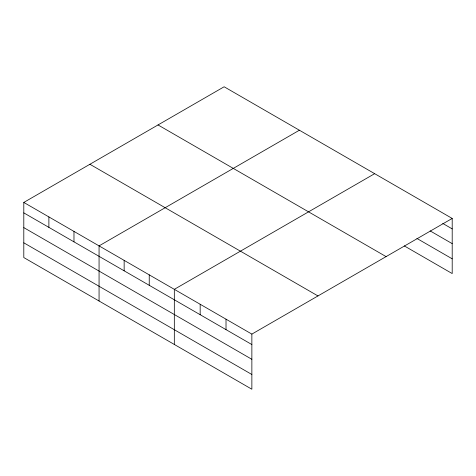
<?xml version="1.0" encoding="UTF-8"?>
<svg xmlns="http://www.w3.org/2000/svg" width="476" height="476" viewBox="0 0 476 476"><rect width="100%" height="100%" fill="white"/><g stroke="black" fill="none" stroke-linecap="round" stroke-linejoin="round"><path stroke-width="0.71" d="M23.8 202.437L251.863 334.104L251.863 389.225L23.8 257.558L23.8 202.437L224.136 86.775L452.2 218.442L452.2 273.563L404.291 245.902M299.398 130.222L99.062 245.884L99.062 301.005M374.66 173.675L174.323 289.337L174.323 344.457M251.863 334.104L452.2 218.442M442.745 223.428L452.2 228.891M430.137 230.896L452.2 243.635M416.899 238.44L452.2 258.825M158.026 124.944L386.09 256.612M89.91 164.268L317.974 295.941M23.8 212.879L251.863 344.553M23.8 227.623L251.863 359.297M23.8 242.814L251.863 374.487M226.017 319.182L226.017 329.63M200.17 304.259L200.17 314.707M149.238 274.854L149.238 285.303M124.147 260.372L124.147 270.814M73.976 231.401L73.976 241.85M48.885 216.919L48.885 227.361"/></g></svg>
